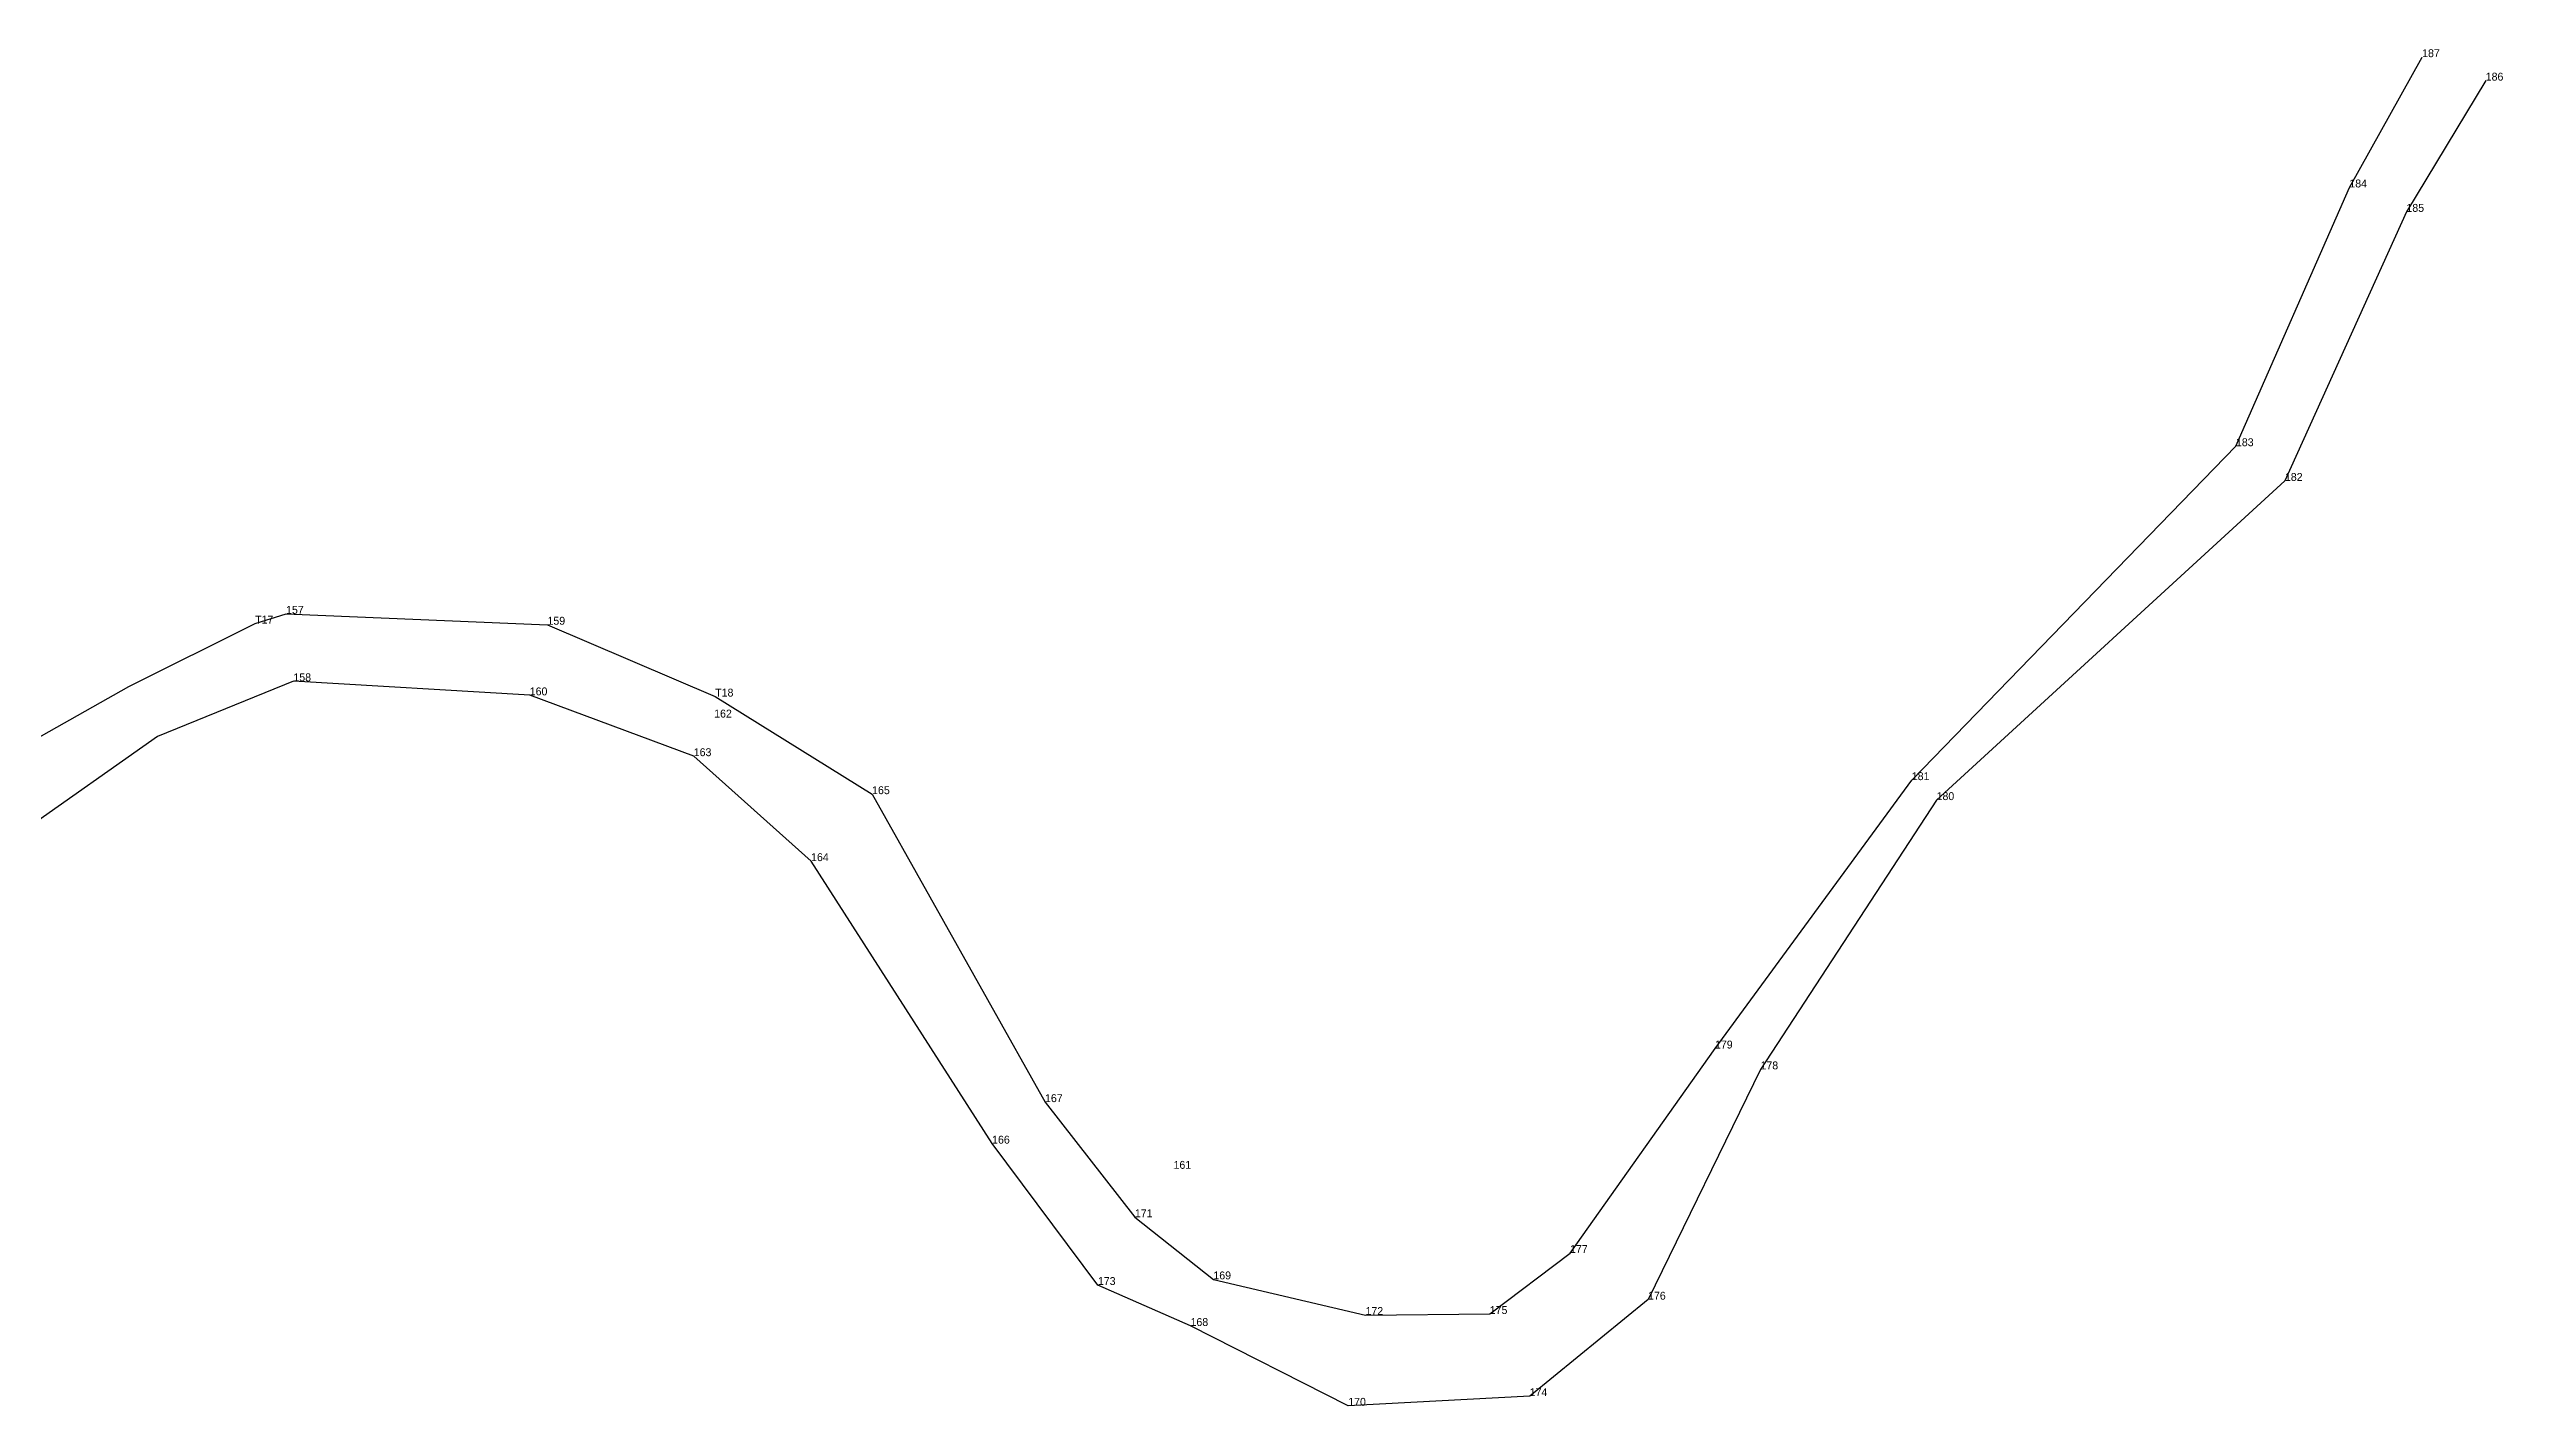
# Model space of a CAD drawing. Extents: x 554259 to 558738, y 1848974 to 1849981.
# Drawn here: x 558180 to 558738, y 1849079 to 1849387 of the extents above; entities that cross this region are included whole.
import ezdxf

# ---------------------------------------------------------------- set-up
doc = ezdxf.new("R2010")
doc.units = 0
for name, color, linetype in [('Level 12', 7, 'Continuous'), ('Level 57', 7, 'Continuous'), ('Level 7', 7, 'Continuous')]:
    doc.layers.add(name, color=color, linetype=linetype)

msp = doc.modelspace()

# ---------------------------------------------------------------- linework, layer by layer
at = {"layer": 'Level 57'}
for p, q in [((558703.54, 1849355.7), (558720.11, 1849385.34)), ((558734.58, 1849380), (558716.53, 1849350.15)), ((558677.73, 1849296.84), (558703.54, 1849355.7)), ((558716.53, 1849350.15), (558688.88, 1849288.94)), ((558603.96, 1849220.88), (558677.73, 1849296.84)), ((558688.88, 1849288.94), (558609.6, 1849216.34)), ((558233.97, 1849258.72), (558293.46, 1849256.23)), ((558293.46, 1849256.23), (558331.63, 1849239.89)), ((558289.42, 1849240.17), (558235.64, 1849243.37)), ((558326.75, 1849226.33), (558289.42, 1849240.17)), ((558331.63, 1849239.89), (558367.34, 1849217.69)), ((558353.45, 1849202.46), (558326.75, 1849226.33)), ((558559.17, 1849159.83), (558603.96, 1849220.88)), ((558367.34, 1849217.69), (558406.69, 1849147.64)), ((558609.6, 1849216.34), (558569.53, 1849155.07)), ((558394.65, 1849138.19), (558353.45, 1849202.46)), ((558526.18, 1849113.31), (558559.17, 1849159.83)), ((558569.53, 1849155.07), (558543.94, 1849102.7)), ((558406.69, 1849147.64), (558427.14, 1849121.44)), ((558418.73, 1849106.03), (558394.65, 1849138.19)), ((558427.14, 1849121.44), (558445.01, 1849107.32)), ((558507.91, 1849099.44), (558526.18, 1849113.31)), ((558439.81, 1849096.71), (558418.73, 1849106.03)), ((558445.01, 1849107.32), (558479.63, 1849099.21)), ((558543.94, 1849102.7), (558517, 1849080.76)), ((558479.63, 1849099.21), (558507.91, 1849099.44)), ((558475.7, 1849078.56), (558439.81, 1849096.71)), ((558517, 1849080.76), (558475.7, 1849078.56))]:
    msp.add_line(p, q, dxfattribs=at)
for points in [[(558235.64, 1849243.37), (558204.7, 1849230.81), (558174.12, 1849209.26), (558141.54, 1849197.72), (558108.83, 1849187.53), (558094.21, 1849186.87), (558060.42, 1849192.34), (558042.49, 1849196.06), (558011.3, 1849202.97), (558004.22, 1849199.86), (557981.41, 1849206.31), (557954.56, 1849222.63), (557917.11, 1849249.21), (557887.03, 1849272.42)], [(557980.2, 1849224.22), (558004.57, 1849218.86), (558045.74, 1849208.18), (558063.16, 1849204.65), (558092.16, 1849203.13), (558106.35, 1849206.08), (558136.51, 1849213.5), (558170.14, 1849226.32), (558198.19, 1849242.15), (558226.92, 1849256.49), (558233.97, 1849258.72)]]:
    msp.add_lwpolyline(points, dxfattribs=at)
at = {"layer": 'Level 7'}
for p, q in [((558720.108, 1849385.345), (558720.108, 1849385.345)), ((558734.576, 1849379.998), (558734.576, 1849379.998)), ((558703.543, 1849355.702), (558703.543, 1849355.702)), ((558716.528, 1849350.147), (558716.528, 1849350.147)), ((558677.732, 1849296.84), (558677.732, 1849296.84)), ((558688.881, 1849288.94), (558688.881, 1849288.94)), ((558233.972, 1849258.72), (558233.972, 1849258.72)), ((558226.921, 1849256.489), (558226.921, 1849256.489)), ((558293.464, 1849256.231), (558293.464, 1849256.231)), ((558235.64, 1849243.369), (558235.64, 1849243.369)), ((558289.415, 1849240.17), (558289.415, 1849240.17)), ((558331.631, 1849239.89), (558331.631, 1849239.89)), ((558331.398, 1849235.108), (558331.398, 1849235.108)), ((558326.75, 1849226.33), (558326.75, 1849226.33)), ((558603.962, 1849220.876), (558603.962, 1849220.876)), ((558367.342, 1849217.69), (558367.342, 1849217.69)), ((558609.597, 1849216.336), (558609.597, 1849216.336)), ((558353.448, 1849202.465), (558353.448, 1849202.465)), ((558559.172, 1849159.833), (558559.172, 1849159.833)), ((558569.534, 1849155.075), (558569.534, 1849155.075)), ((558406.688, 1849147.639), (558406.688, 1849147.639)), ((558394.652, 1849138.189), (558394.652, 1849138.189)), ((558435.936, 1849132.461), (558435.936, 1849132.461)), ((558427.144, 1849121.439), (558427.144, 1849121.439)), ((558526.181, 1849113.309), (558526.181, 1849113.309)), ((558418.726, 1849106.033), (558418.726, 1849106.033)), ((558445.011, 1849107.317), (558445.011, 1849107.317)), ((558543.938, 1849102.699), (558543.938, 1849102.699)), ((558479.63, 1849099.207), (558479.63, 1849099.207)), ((558507.909, 1849099.444), (558507.909, 1849099.444)), ((558439.813, 1849096.706), (558439.813, 1849096.706)), ((558516.996, 1849080.758), (558516.996, 1849080.758)), ((558475.698, 1849078.56), (558475.698, 1849078.56))]:
    msp.add_line(p, q, dxfattribs=at)

# ---------------------------------------------------------------- texts
at = {"layer": 'Level 12'}
for s, p in [('187', (558720.11, 1849385.34)), ('186', (558734.58, 1849380)), ('184', (558703.54, 1849355.7)), ('185', (558716.53, 1849350.15)), ('183', (558677.73, 1849296.84)), ('182', (558688.88, 1849288.94)), ('157', (558233.97, 1849258.72)), ('T17', (558226.92, 1849256.49)), ('159', (558293.46, 1849256.23)), ('158', (558235.64, 1849243.37)), ('160', (558289.42, 1849240.17)), ('162', (558331.4, 1849235.11)), ('T18', (558331.63, 1849239.89)), ('163', (558326.75, 1849226.33)), ('181', (558603.96, 1849220.88)), ('165', (558367.34, 1849217.69)), ('180', (558609.6, 1849216.34)), ('164', (558353.45, 1849202.46)), ('179', (558559.17, 1849159.83)), ('178', (558569.53, 1849155.08)), ('167', (558406.69, 1849147.64)), ('166', (558394.65, 1849138.19)), ('161', (558435.94, 1849132.46)), ('171', (558427.14, 1849121.44)), ('177', (558526.18, 1849113.31)), ('169', (558445.01, 1849107.32)), ('173', (558418.73, 1849106.03)), ('176', (558543.94, 1849102.7)), ('168', (558439.81, 1849096.71)), ('172', (558479.63, 1849099.21)), ('175', (558507.91, 1849099.44)), ('170', (558475.7, 1849078.56)), ('174', (558517, 1849080.76))]:
    msp.add_text(s, height=1.8, dxfattribs=at).set_placement(p)

doc.saveas('drawing.dxf')
